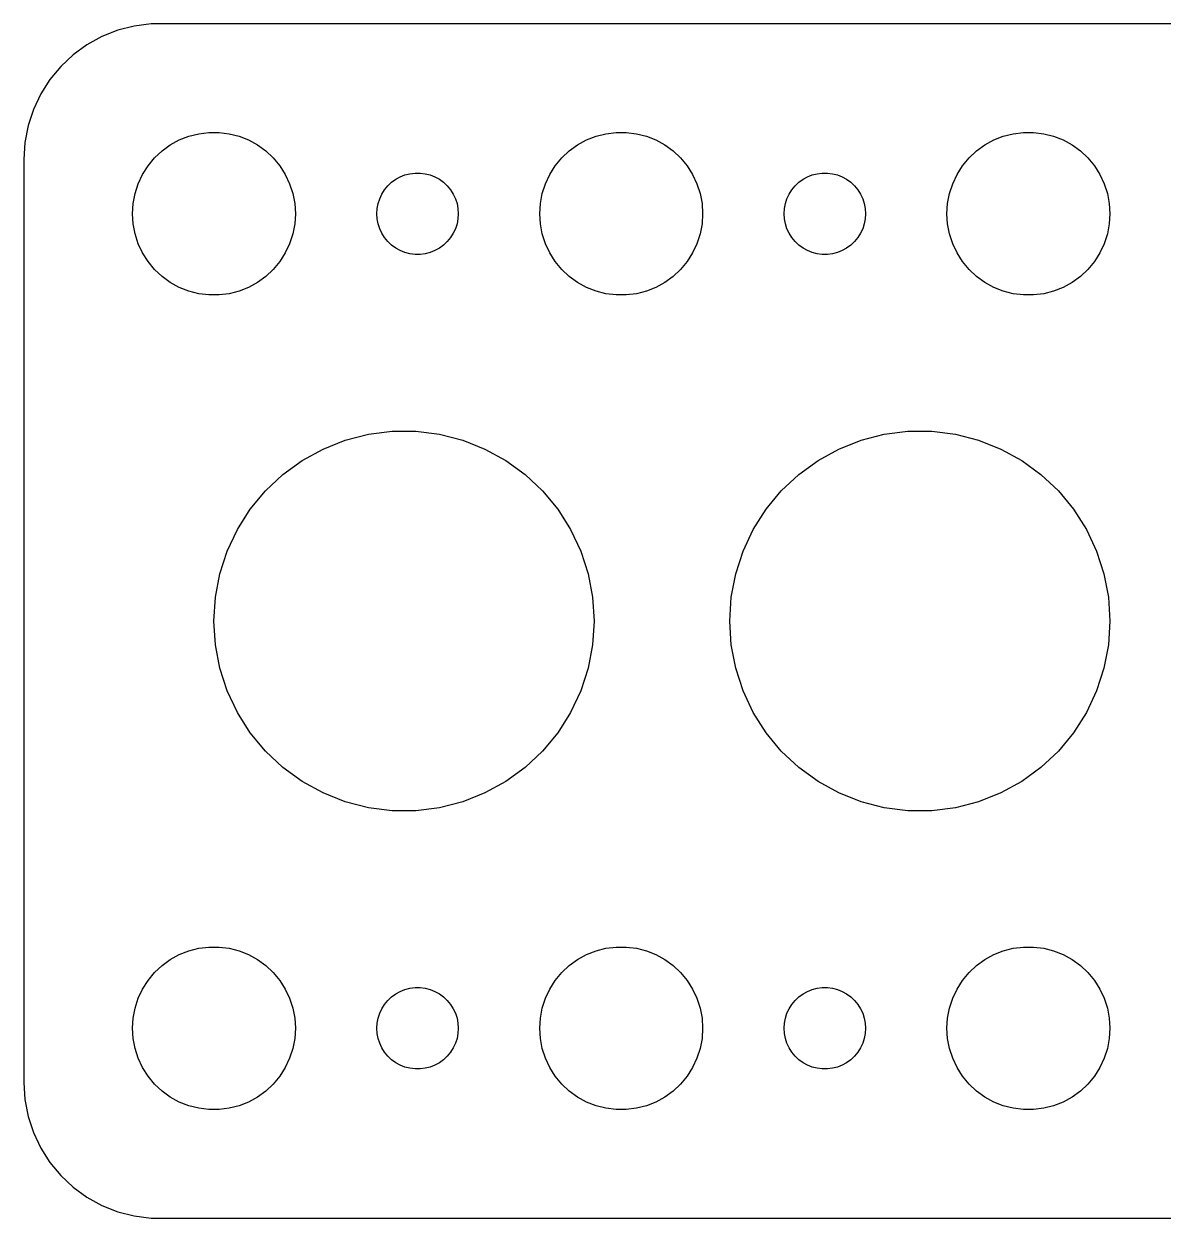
# Model space of a CAD drawing. Header units: metres. Extents: x -52 to 52, y 32 to 76.
# Drawn here: x -52 to -10.04, y 32.01 to 75.99 of the extents above; entities that cross this region are included whole.
import ezdxf

# ---------------------------------------------------------------- set-up
doc = ezdxf.new("R2010")
doc.units = ezdxf.units.M

msp = doc.modelspace()

# ---------------------------------------------------------------- linework, layer by layer
for p, q in [((-48.5451, 75.7553), (-49.1289, 75.5241)), ((-47.9369, 75.9114), (-48.5451, 75.7553)), ((-47.3139, 75.9901), (-47.9369, 75.9114)), ((47.3139, 75.9901), (-47.3139, 75.9901)), ((-49.6791, 75.2216), (-50.1871, 74.8526)), ((-49.1289, 75.5241), (-49.6791, 75.2216)), ((-50.1871, 74.8526), (-50.6448, 74.4227)), ((-50.6448, 74.4227), (-51.0451, 73.9389)), ((-51.0451, 73.9389), (-51.3815, 73.4088)), ((-51.3815, 73.4088), (-51.6489, 72.8406)), ((-51.6489, 72.8406), (-51.8429, 72.2434)), ((-51.8429, 72.2434), (-51.9606, 71.6267)), ((-46.6075, 71.533), (-46.2773, 71.7145)), ((-46.2773, 71.7145), (-45.927, 71.8532)), ((-45.927, 71.8532), (-45.5621, 71.9469)), ((-45.5621, 71.9469), (-45.1884, 71.9941)), ((-45.1884, 71.9941), (-44.8116, 71.9941)), ((-44.8116, 71.9941), (-44.4379, 71.9469)), ((-44.4379, 71.9469), (-44.0729, 71.8532)), ((-44.0729, 71.8532), (-43.7227, 71.7145)), ((-43.7227, 71.7145), (-43.3925, 71.533)), ((-31.6075, 71.533), (-31.2773, 71.7145)), ((-31.2773, 71.7145), (-30.927, 71.8532)), ((-30.927, 71.8532), (-30.5621, 71.9469)), ((-30.5621, 71.9469), (-30.1884, 71.9941)), ((-30.1884, 71.9941), (-29.8116, 71.9941)), ((-29.8116, 71.9941), (-29.4379, 71.9469)), ((-29.4379, 71.9469), (-29.0729, 71.8532)), ((-29.0729, 71.8532), (-28.7227, 71.7145)), ((-28.7227, 71.7145), (-28.3925, 71.533)), ((-16.6075, 71.533), (-16.2773, 71.7145)), ((-16.2773, 71.7145), (-15.927, 71.8532)), ((-15.927, 71.8532), (-15.5621, 71.9469)), ((-15.5621, 71.9469), (-15.1884, 71.9941)), ((-15.1884, 71.9941), (-14.8116, 71.9941)), ((-14.8116, 71.9941), (-14.4379, 71.9469)), ((-14.4379, 71.9469), (-14.0729, 71.8532)), ((-14.0729, 71.8532), (-13.7227, 71.7145)), ((-13.7227, 71.7145), (-13.3925, 71.533)), ((-51.9606, 71.6267), (-52, 71)), ((-47.1869, 71.0536), (-46.9123, 71.3115)), ((-46.9123, 71.3115), (-46.6075, 71.533)), ((-43.3925, 71.533), (-43.0877, 71.3115)), ((-43.0877, 71.3115), (-42.8131, 71.0536)), ((-32.1869, 71.0536), (-31.9123, 71.3115)), ((-31.9123, 71.3115), (-31.6075, 71.533)), ((-28.3925, 71.533), (-28.0877, 71.3115)), ((-28.0877, 71.3115), (-27.8131, 71.0536)), ((-17.1869, 71.0536), (-16.9123, 71.3115)), ((-16.9123, 71.3115), (-16.6075, 71.533)), ((-13.3925, 71.533), (-13.0877, 71.3115)), ((-13.0877, 71.3115), (-12.8131, 71.0536)), ((-52, 71), (-52, 37)), ((-47.427, 70.7634), (-47.1869, 71.0536)), ((-42.8131, 71.0536), (-42.5729, 70.7634)), ((-32.427, 70.7634), (-32.1869, 71.0536)), ((-27.8131, 71.0536), (-27.5729, 70.7634)), ((-17.427, 70.7634), (-17.1869, 71.0536)), ((-12.8131, 71.0536), (-12.5729, 70.7634)), ((-47.7893, 70.1044), (-47.6289, 70.4453)), ((-47.6289, 70.4453), (-47.427, 70.7634)), ((-42.5729, 70.7634), (-42.3711, 70.4453)), ((-42.3711, 70.4453), (-42.2107, 70.1044)), ((-38.1387, 70.3572), (-37.9635, 70.4266)), ((-37.9635, 70.4266), (-37.7811, 70.4734)), ((-37.7811, 70.4734), (-37.5942, 70.497)), ((-37.5942, 70.497), (-37.4058, 70.497)), ((-37.4058, 70.497), (-37.2189, 70.4734)), ((-37.2189, 70.4734), (-37.0365, 70.4266)), ((-37.0365, 70.4266), (-36.8613, 70.3572)), ((-32.7893, 70.1044), (-32.6289, 70.4453)), ((-32.6289, 70.4453), (-32.427, 70.7634)), ((-27.5729, 70.7634), (-27.3711, 70.4453)), ((-27.3711, 70.4453), (-27.2107, 70.1044)), ((-23.1387, 70.3572), (-22.9635, 70.4266)), ((-22.9635, 70.4266), (-22.7811, 70.4734)), ((-22.7811, 70.4734), (-22.5942, 70.497)), ((-22.5942, 70.497), (-22.4058, 70.497)), ((-22.4058, 70.497), (-22.2189, 70.4734)), ((-22.2189, 70.4734), (-22.0365, 70.4266)), ((-22.0365, 70.4266), (-21.8613, 70.3572)), ((-17.7893, 70.1044), (-17.6289, 70.4453)), ((-17.6289, 70.4453), (-17.427, 70.7634)), ((-12.5729, 70.7634), (-12.3711, 70.4453)), ((-12.3711, 70.4453), (-12.2107, 70.1044)), ((-47.9057, 69.7461), (-47.7893, 70.1044)), ((-42.2107, 70.1044), (-42.0942, 69.7461)), ((-38.7135, 69.8817), (-38.5934, 70.0268)), ((-38.5934, 70.0268), (-38.4561, 70.1558)), ((-38.4561, 70.1558), (-38.3037, 70.2665)), ((-38.3037, 70.2665), (-38.1387, 70.3572)), ((-36.8613, 70.3572), (-36.6963, 70.2665)), ((-36.6963, 70.2665), (-36.5439, 70.1558)), ((-36.5439, 70.1558), (-36.4065, 70.0268)), ((-36.4065, 70.0268), (-36.2865, 69.8817)), ((-32.9057, 69.7461), (-32.7893, 70.1044)), ((-27.2107, 70.1044), (-27.0942, 69.7461)), ((-23.7135, 69.8817), (-23.5934, 70.0268)), ((-23.5934, 70.0268), (-23.4561, 70.1558)), ((-23.4561, 70.1558), (-23.3037, 70.2665)), ((-23.3037, 70.2665), (-23.1387, 70.3572)), ((-21.8613, 70.3572), (-21.6963, 70.2665)), ((-21.6963, 70.2665), (-21.5439, 70.1558)), ((-21.5439, 70.1558), (-21.4065, 70.0268)), ((-21.4065, 70.0268), (-21.2865, 69.8817)), ((-17.9057, 69.7461), (-17.7893, 70.1044)), ((-12.2107, 70.1044), (-12.0942, 69.7461)), ((-47.9763, 69.376), (-47.9057, 69.7461)), ((-42.0942, 69.7461), (-42.0237, 69.376)), ((-38.9529, 69.373), (-38.8947, 69.5522)), ((-38.8947, 69.5522), (-38.8145, 69.7226)), ((-38.8145, 69.7226), (-38.7135, 69.8817)), ((-36.2865, 69.8817), (-36.1855, 69.7226)), ((-36.1855, 69.7226), (-36.1053, 69.5522)), ((-36.1053, 69.5522), (-36.0471, 69.373)), ((-32.9763, 69.376), (-32.9057, 69.7461)), ((-27.0942, 69.7461), (-27.0237, 69.376)), ((-23.9529, 69.373), (-23.8947, 69.5522)), ((-23.8947, 69.5522), (-23.8145, 69.7226)), ((-23.8145, 69.7226), (-23.7135, 69.8817)), ((-21.2865, 69.8817), (-21.1855, 69.7226)), ((-21.1855, 69.7226), (-21.1053, 69.5522)), ((-21.1053, 69.5522), (-21.0471, 69.373)), ((-17.9763, 69.376), (-17.9057, 69.7461)), ((-12.0942, 69.7461), (-12.0237, 69.376)), ((-48, 69), (-47.9763, 69.376)), ((-42.0237, 69.376), (-42, 69)), ((-39, 69), (-38.9882, 69.188)), ((-38.9882, 69.188), (-38.9529, 69.373)), ((-36.0471, 69.373), (-36.0118, 69.188)), ((-36.0118, 69.188), (-36, 69)), ((-33, 69), (-32.9763, 69.376)), ((-27.0237, 69.376), (-27, 69)), ((-24, 69), (-23.9882, 69.188)), ((-23.9882, 69.188), (-23.9529, 69.373)), ((-21.0471, 69.373), (-21.0118, 69.188)), ((-21.0118, 69.188), (-21, 69)), ((-18, 69), (-17.9763, 69.376)), ((-12.0237, 69.376), (-12, 69)), ((-47.9763, 68.624), (-48, 69)), ((-47.9057, 68.2539), (-47.9763, 68.624)), ((-42.0237, 68.624), (-42.0942, 68.2539)), ((-42, 69), (-42.0237, 68.624)), ((-38.9882, 68.812), (-39, 69)), ((-38.9529, 68.627), (-38.9882, 68.812)), ((-38.8947, 68.4478), (-38.9529, 68.627)), ((-36.0471, 68.627), (-36.1053, 68.4478)), ((-36.0118, 68.812), (-36.0471, 68.627)), ((-36, 69), (-36.0118, 68.812)), ((-32.9763, 68.624), (-33, 69)), ((-32.9057, 68.2539), (-32.9763, 68.624)), ((-27.0237, 68.624), (-27.0942, 68.2539)), ((-27, 69), (-27.0237, 68.624)), ((-23.9882, 68.812), (-24, 69)), ((-23.9529, 68.627), (-23.9882, 68.812)), ((-23.8947, 68.4478), (-23.9529, 68.627)), ((-21.0471, 68.627), (-21.1053, 68.4478)), ((-21.0118, 68.812), (-21.0471, 68.627)), ((-21, 69), (-21.0118, 68.812)), ((-17.9763, 68.624), (-18, 69)), ((-17.9057, 68.2539), (-17.9763, 68.624)), ((-12.0237, 68.624), (-12.0942, 68.2539)), ((-12, 69), (-12.0237, 68.624)), ((-47.7893, 67.8956), (-47.9057, 68.2539)), ((-42.0942, 68.2539), (-42.2107, 67.8956)), ((-38.8145, 68.2774), (-38.8947, 68.4478)), ((-38.7135, 68.1183), (-38.8145, 68.2774)), ((-36.1855, 68.2774), (-36.2865, 68.1183)), ((-36.1053, 68.4478), (-36.1855, 68.2774)), ((-32.7893, 67.8956), (-32.9057, 68.2539)), ((-27.0942, 68.2539), (-27.2107, 67.8956)), ((-23.8145, 68.2774), (-23.8947, 68.4478)), ((-23.7135, 68.1183), (-23.8145, 68.2774)), ((-21.1855, 68.2774), (-21.2865, 68.1183)), ((-21.1053, 68.4478), (-21.1855, 68.2774)), ((-17.7893, 67.8956), (-17.9057, 68.2539)), ((-12.0942, 68.2539), (-12.2107, 67.8956)), ((-47.6289, 67.5547), (-47.7893, 67.8956)), ((-42.2107, 67.8956), (-42.3711, 67.5547)), ((-38.5934, 67.9732), (-38.7135, 68.1183)), ((-38.4561, 67.8442), (-38.5934, 67.9732)), ((-38.3037, 67.7335), (-38.4561, 67.8442)), ((-38.1387, 67.6427), (-38.3037, 67.7335)), ((-36.6963, 67.7335), (-36.8613, 67.6427)), ((-36.5439, 67.8442), (-36.6963, 67.7335)), ((-36.4065, 67.9732), (-36.5439, 67.8442)), ((-36.2865, 68.1183), (-36.4065, 67.9732)), ((-32.6289, 67.5547), (-32.7893, 67.8956)), ((-27.2107, 67.8956), (-27.3711, 67.5547)), ((-23.5934, 67.9732), (-23.7135, 68.1183)), ((-23.4561, 67.8442), (-23.5934, 67.9732)), ((-23.3037, 67.7335), (-23.4561, 67.8442)), ((-23.1387, 67.6427), (-23.3037, 67.7335)), ((-21.6963, 67.7335), (-21.8613, 67.6427)), ((-21.5439, 67.8442), (-21.6963, 67.7335)), ((-21.4065, 67.9732), (-21.5439, 67.8442)), ((-21.2865, 68.1183), (-21.4065, 67.9732)), ((-17.6289, 67.5547), (-17.7893, 67.8956)), ((-12.2107, 67.8956), (-12.3711, 67.5547)), ((-47.427, 67.2366), (-47.6289, 67.5547)), ((-42.3711, 67.5547), (-42.5729, 67.2366)), ((-37.9635, 67.5734), (-38.1387, 67.6427)), ((-37.7811, 67.5266), (-37.9635, 67.5734)), ((-37.5942, 67.5029), (-37.7811, 67.5266)), ((-37.4058, 67.5029), (-37.5942, 67.5029)), ((-37.2189, 67.5266), (-37.4058, 67.5029)), ((-37.0365, 67.5734), (-37.2189, 67.5266)), ((-36.8613, 67.6427), (-37.0365, 67.5734)), ((-32.427, 67.2366), (-32.6289, 67.5547)), ((-27.3711, 67.5547), (-27.5729, 67.2366)), ((-22.9635, 67.5734), (-23.1387, 67.6427)), ((-22.7811, 67.5266), (-22.9635, 67.5734)), ((-22.5942, 67.5029), (-22.7811, 67.5266)), ((-22.4058, 67.5029), (-22.5942, 67.5029)), ((-22.2189, 67.5266), (-22.4058, 67.5029)), ((-22.0365, 67.5734), (-22.2189, 67.5266)), ((-21.8613, 67.6427), (-22.0365, 67.5734)), ((-17.427, 67.2366), (-17.6289, 67.5547)), ((-12.3711, 67.5547), (-12.5729, 67.2366)), ((-47.1869, 66.9464), (-47.427, 67.2366)), ((-46.9123, 66.6884), (-47.1869, 66.9464)), ((-42.8131, 66.9464), (-43.0877, 66.6884)), ((-42.5729, 67.2366), (-42.8131, 66.9464)), ((-32.1869, 66.9464), (-32.427, 67.2366)), ((-31.9123, 66.6884), (-32.1869, 66.9464)), ((-27.8131, 66.9464), (-28.0877, 66.6884)), ((-27.5729, 67.2366), (-27.8131, 66.9464)), ((-17.1869, 66.9464), (-17.427, 67.2366)), ((-16.9123, 66.6884), (-17.1869, 66.9464)), ((-12.8131, 66.9464), (-13.0877, 66.6884)), ((-12.5729, 67.2366), (-12.8131, 66.9464)), ((-46.6075, 66.467), (-46.9123, 66.6884)), ((-46.2773, 66.2855), (-46.6075, 66.467)), ((-43.3925, 66.467), (-43.7227, 66.2855)), ((-43.0877, 66.6884), (-43.3925, 66.467)), ((-31.6075, 66.467), (-31.9123, 66.6884)), ((-31.2773, 66.2855), (-31.6075, 66.467)), ((-28.3925, 66.467), (-28.7227, 66.2855)), ((-28.0877, 66.6884), (-28.3925, 66.467)), ((-16.6075, 66.467), (-16.9123, 66.6884)), ((-16.2773, 66.2855), (-16.6075, 66.467)), ((-13.3925, 66.467), (-13.7227, 66.2855)), ((-13.0877, 66.6884), (-13.3925, 66.467)), ((-45.927, 66.1468), (-46.2773, 66.2855)), ((-45.5621, 66.0531), (-45.927, 66.1468)), ((-45.1884, 66.0059), (-45.5621, 66.0531)), ((-44.8116, 66.0059), (-45.1884, 66.0059)), ((-44.4379, 66.0531), (-44.8116, 66.0059)), ((-44.0729, 66.1468), (-44.4379, 66.0531)), ((-43.7227, 66.2855), (-44.0729, 66.1468)), ((-30.927, 66.1468), (-31.2773, 66.2855)), ((-30.5621, 66.0531), (-30.927, 66.1468)), ((-30.1884, 66.0059), (-30.5621, 66.0531)), ((-29.8116, 66.0059), (-30.1884, 66.0059)), ((-29.4379, 66.0531), (-29.8116, 66.0059)), ((-29.0729, 66.1468), (-29.4379, 66.0531)), ((-28.7227, 66.2855), (-29.0729, 66.1468)), ((-15.927, 66.1468), (-16.2773, 66.2855)), ((-15.5621, 66.0531), (-15.927, 66.1468)), ((-15.1884, 66.0059), (-15.5621, 66.0531)), ((-14.8116, 66.0059), (-15.1884, 66.0059)), ((-14.4379, 66.0531), (-14.8116, 66.0059)), ((-14.0729, 66.1468), (-14.4379, 66.0531)), ((-13.7227, 66.2855), (-14.0729, 66.1468)), ((-40.1631, 60.6574), (-39.3117, 60.876)), ((-39.3117, 60.876), (-38.4395, 60.9862)), ((-38.4395, 60.9862), (-37.5605, 60.9862)), ((-37.5605, 60.9862), (-36.6883, 60.876)), ((-36.6883, 60.876), (-35.8369, 60.6574)), ((-21.1631, 60.6574), (-20.3117, 60.876)), ((-20.3117, 60.876), (-19.4395, 60.9862)), ((-19.4395, 60.9862), (-18.5605, 60.9862)), ((-18.5605, 60.9862), (-17.6883, 60.876)), ((-17.6883, 60.876), (-16.8369, 60.6574)), ((-41.7508, 59.9103), (-40.9805, 60.3338)), ((-40.9805, 60.3338), (-40.1631, 60.6574)), ((-35.8369, 60.6574), (-35.0195, 60.3338)), ((-35.0195, 60.3338), (-34.2492, 59.9103)), ((-22.7508, 59.9103), (-21.9805, 60.3338)), ((-21.9805, 60.3338), (-21.1631, 60.6574)), ((-16.8369, 60.6574), (-16.0195, 60.3338)), ((-16.0195, 60.3338), (-15.2492, 59.9103)), ((-42.462, 59.3936), (-41.7508, 59.9103)), ((-34.2492, 59.9103), (-33.538, 59.3936)), ((-23.462, 59.3936), (-22.7508, 59.9103)), ((-15.2492, 59.9103), (-14.538, 59.3936)), ((-43.1028, 58.7918), (-42.462, 59.3936)), ((-33.538, 59.3936), (-32.8972, 58.7918)), ((-24.1028, 58.7918), (-23.462, 59.3936)), ((-14.538, 59.3936), (-13.8972, 58.7918)), ((-43.6631, 58.1145), (-43.1028, 58.7918)), ((-32.8972, 58.7918), (-32.3369, 58.1145)), ((-24.6631, 58.1145), (-24.1028, 58.7918)), ((-13.8972, 58.7918), (-13.3369, 58.1145)), ((-44.1341, 57.3723), (-43.6631, 58.1145)), ((-32.3369, 58.1145), (-31.8658, 57.3723)), ((-25.1341, 57.3723), (-24.6631, 58.1145)), ((-13.3369, 58.1145), (-12.8658, 57.3723)), ((-44.5084, 56.5769), (-44.1341, 57.3723)), ((-31.8658, 57.3723), (-31.4916, 56.5769)), ((-25.5084, 56.5769), (-25.1341, 57.3723)), ((-12.8658, 57.3723), (-12.4916, 56.5769)), ((-44.7801, 55.7408), (-44.5084, 56.5769)), ((-31.4916, 56.5769), (-31.2199, 55.7408)), ((-25.7801, 55.7408), (-25.5084, 56.5769)), ((-12.4916, 56.5769), (-12.2199, 55.7408)), ((-44.9448, 54.8773), (-44.7801, 55.7408)), ((-31.2199, 55.7408), (-31.0552, 54.8773)), ((-25.9448, 54.8773), (-25.7801, 55.7408)), ((-12.2199, 55.7408), (-12.0552, 54.8773)), ((-45, 54), (-44.9448, 54.8773)), ((-31.0552, 54.8773), (-31, 54)), ((-26, 54), (-25.9448, 54.8773)), ((-12.0552, 54.8773), (-12, 54)), ((-44.9448, 53.1227), (-45, 54)), ((-31, 54), (-31.0552, 53.1227)), ((-25.9448, 53.1227), (-26, 54)), ((-12, 54), (-12.0552, 53.1227)), ((-44.7801, 52.2592), (-44.9448, 53.1227)), ((-31.0552, 53.1227), (-31.2199, 52.2592)), ((-25.7801, 52.2592), (-25.9448, 53.1227)), ((-12.0552, 53.1227), (-12.2199, 52.2592)), ((-44.5084, 51.4231), (-44.7801, 52.2592)), ((-31.2199, 52.2592), (-31.4916, 51.4231)), ((-25.5084, 51.4231), (-25.7801, 52.2592)), ((-12.2199, 52.2592), (-12.4916, 51.4231)), ((-44.1341, 50.6277), (-44.5084, 51.4231)), ((-31.4916, 51.4231), (-31.8658, 50.6277)), ((-25.1341, 50.6277), (-25.5084, 51.4231)), ((-12.4916, 51.4231), (-12.8658, 50.6277)), ((-43.6631, 49.8855), (-44.1341, 50.6277)), ((-31.8658, 50.6277), (-32.3369, 49.8855)), ((-24.6631, 49.8855), (-25.1341, 50.6277)), ((-12.8658, 50.6277), (-13.3369, 49.8855)), ((-43.1028, 49.2082), (-43.6631, 49.8855)), ((-32.3369, 49.8855), (-32.8972, 49.2082)), ((-24.1028, 49.2082), (-24.6631, 49.8855)), ((-13.3369, 49.8855), (-13.8972, 49.2082)), ((-42.462, 48.6064), (-43.1028, 49.2082)), ((-32.8972, 49.2082), (-33.538, 48.6064)), ((-23.462, 48.6064), (-24.1028, 49.2082)), ((-13.8972, 49.2082), (-14.538, 48.6064)), ((-41.7508, 48.0897), (-42.462, 48.6064)), ((-33.538, 48.6064), (-34.2492, 48.0897)), ((-22.7508, 48.0897), (-23.462, 48.6064)), ((-14.538, 48.6064), (-15.2492, 48.0897)), ((-40.9805, 47.6662), (-41.7508, 48.0897)), ((-34.2492, 48.0897), (-35.0195, 47.6662)), ((-21.9805, 47.6662), (-22.7508, 48.0897)), ((-15.2492, 48.0897), (-16.0195, 47.6662)), ((-40.1631, 47.3426), (-40.9805, 47.6662)), ((-35.0195, 47.6662), (-35.8369, 47.3426)), ((-21.1631, 47.3426), (-21.9805, 47.6662)), ((-16.0195, 47.6662), (-16.8369, 47.3426)), ((-39.3117, 47.124), (-40.1631, 47.3426)), ((-38.4395, 47.0138), (-39.3117, 47.124)), ((-36.6883, 47.124), (-37.5605, 47.0138)), ((-35.8369, 47.3426), (-36.6883, 47.124)), ((-20.3117, 47.124), (-21.1631, 47.3426)), ((-19.4395, 47.0138), (-20.3117, 47.124)), ((-17.6883, 47.124), (-18.5605, 47.0138)), ((-16.8369, 47.3426), (-17.6883, 47.124)), ((-37.5605, 47.0138), (-38.4395, 47.0138)), ((-18.5605, 47.0138), (-19.4395, 47.0138)), ((-46.2773, 41.7145), (-45.927, 41.8532)), ((-45.927, 41.8532), (-45.5621, 41.9469)), ((-45.5621, 41.9469), (-45.1884, 41.9941)), ((-45.1884, 41.9941), (-44.8116, 41.9941)), ((-44.8116, 41.9941), (-44.4379, 41.9469)), ((-44.4379, 41.9469), (-44.0729, 41.8532)), ((-44.0729, 41.8532), (-43.7227, 41.7145)), ((-31.2773, 41.7145), (-30.927, 41.8532)), ((-30.927, 41.8532), (-30.5621, 41.9469)), ((-30.5621, 41.9469), (-30.1884, 41.9941)), ((-30.1884, 41.9941), (-29.8116, 41.9941)), ((-29.8116, 41.9941), (-29.4379, 41.9469)), ((-29.4379, 41.9469), (-29.0729, 41.8532)), ((-29.0729, 41.8532), (-28.7227, 41.7145)), ((-16.2773, 41.7145), (-15.927, 41.8532)), ((-15.927, 41.8532), (-15.5621, 41.9469)), ((-15.5621, 41.9469), (-15.1884, 41.9941)), ((-15.1884, 41.9941), (-14.8116, 41.9941)), ((-14.8116, 41.9941), (-14.4379, 41.9469)), ((-14.4379, 41.9469), (-14.0729, 41.8532)), ((-14.0729, 41.8532), (-13.7227, 41.7145)), ((-46.9123, 41.3116), (-46.6075, 41.533)), ((-46.6075, 41.533), (-46.2773, 41.7145)), ((-43.7227, 41.7145), (-43.3925, 41.533)), ((-43.3925, 41.533), (-43.0877, 41.3116)), ((-31.9123, 41.3116), (-31.6075, 41.533)), ((-31.6075, 41.533), (-31.2773, 41.7145)), ((-28.7227, 41.7145), (-28.3925, 41.533)), ((-28.3925, 41.533), (-28.0877, 41.3116)), ((-16.9123, 41.3116), (-16.6075, 41.533)), ((-16.6075, 41.533), (-16.2773, 41.7145)), ((-13.7227, 41.7145), (-13.3925, 41.533)), ((-13.3925, 41.533), (-13.0877, 41.3116)), ((-47.427, 40.7634), (-47.1869, 41.0536)), ((-47.1869, 41.0536), (-46.9123, 41.3116)), ((-43.0877, 41.3116), (-42.8131, 41.0536)), ((-42.8131, 41.0536), (-42.5729, 40.7634)), ((-32.427, 40.7634), (-32.1869, 41.0536)), ((-32.1869, 41.0536), (-31.9123, 41.3116)), ((-28.0877, 41.3116), (-27.8131, 41.0536)), ((-27.8131, 41.0536), (-27.5729, 40.7634)), ((-17.427, 40.7634), (-17.1869, 41.0536)), ((-17.1869, 41.0536), (-16.9123, 41.3116)), ((-13.0877, 41.3116), (-12.8131, 41.0536)), ((-12.8131, 41.0536), (-12.5729, 40.7634)), ((-47.6289, 40.4453), (-47.427, 40.7634)), ((-42.5729, 40.7634), (-42.3711, 40.4453)), ((-37.9635, 40.4266), (-37.7811, 40.4734)), ((-37.7811, 40.4734), (-37.5942, 40.4971)), ((-37.5942, 40.4971), (-37.4058, 40.4971)), ((-37.4058, 40.4971), (-37.2189, 40.4734)), ((-37.2189, 40.4734), (-37.0365, 40.4266)), ((-32.6289, 40.4453), (-32.427, 40.7634)), ((-27.5729, 40.7634), (-27.3711, 40.4453)), ((-22.9635, 40.4266), (-22.7811, 40.4734)), ((-22.7811, 40.4734), (-22.5942, 40.4971)), ((-22.5942, 40.4971), (-22.4058, 40.4971)), ((-22.4058, 40.4971), (-22.2189, 40.4734)), ((-22.2189, 40.4734), (-22.0365, 40.4266)), ((-17.6289, 40.4453), (-17.427, 40.7634)), ((-12.5729, 40.7634), (-12.3711, 40.4453)), ((-47.9057, 39.7461), (-47.7893, 40.1044)), ((-47.7893, 40.1044), (-47.6289, 40.4453)), ((-42.3711, 40.4453), (-42.2107, 40.1044)), ((-42.2107, 40.1044), (-42.0942, 39.7461)), ((-38.7135, 39.8817), (-38.5934, 40.0268)), ((-38.5934, 40.0268), (-38.4561, 40.1558)), ((-38.4561, 40.1558), (-38.3037, 40.2665)), ((-38.3037, 40.2665), (-38.1387, 40.3573)), ((-38.1387, 40.3573), (-37.9635, 40.4266)), ((-37.0365, 40.4266), (-36.8613, 40.3573)), ((-36.8613, 40.3573), (-36.6963, 40.2665)), ((-36.6963, 40.2665), (-36.5439, 40.1558)), ((-36.5439, 40.1558), (-36.4065, 40.0268)), ((-36.4065, 40.0268), (-36.2865, 39.8817)), ((-32.9057, 39.7461), (-32.7893, 40.1044)), ((-32.7893, 40.1044), (-32.6289, 40.4453)), ((-27.3711, 40.4453), (-27.2107, 40.1044)), ((-27.2107, 40.1044), (-27.0942, 39.7461)), ((-23.7135, 39.8817), (-23.5934, 40.0268)), ((-23.5934, 40.0268), (-23.4561, 40.1558)), ((-23.4561, 40.1558), (-23.3037, 40.2665)), ((-23.3037, 40.2665), (-23.1387, 40.3573)), ((-23.1387, 40.3573), (-22.9635, 40.4266)), ((-22.0365, 40.4266), (-21.8613, 40.3573)), ((-21.8613, 40.3573), (-21.6963, 40.2665)), ((-21.6963, 40.2665), (-21.5439, 40.1558)), ((-21.5439, 40.1558), (-21.4065, 40.0268)), ((-21.4065, 40.0268), (-21.2865, 39.8817)), ((-17.9057, 39.7461), (-17.7893, 40.1044)), ((-17.7893, 40.1044), (-17.6289, 40.4453)), ((-12.3711, 40.4453), (-12.2107, 40.1044)), ((-12.2107, 40.1044), (-12.0942, 39.7461)), ((-47.9763, 39.376), (-47.9057, 39.7461)), ((-42.0942, 39.7461), (-42.0237, 39.376)), ((-38.8947, 39.5522), (-38.8145, 39.7226)), ((-38.8145, 39.7226), (-38.7135, 39.8817)), ((-36.2865, 39.8817), (-36.1855, 39.7226)), ((-36.1855, 39.7226), (-36.1053, 39.5522)), ((-32.9763, 39.376), (-32.9057, 39.7461)), ((-27.0942, 39.7461), (-27.0237, 39.376)), ((-23.8947, 39.5522), (-23.8145, 39.7226)), ((-23.8145, 39.7226), (-23.7135, 39.8817)), ((-21.2865, 39.8817), (-21.1855, 39.7226)), ((-21.1855, 39.7226), (-21.1053, 39.5522)), ((-17.9763, 39.376), (-17.9057, 39.7461)), ((-12.0942, 39.7461), (-12.0237, 39.376)), ((-48, 39), (-47.9763, 39.376)), ((-42.0237, 39.376), (-42, 39)), ((-39, 39), (-38.9882, 39.188)), ((-38.9882, 39.188), (-38.9529, 39.373)), ((-38.9529, 39.373), (-38.8947, 39.5522)), ((-36.1053, 39.5522), (-36.0471, 39.373)), ((-36.0471, 39.373), (-36.0118, 39.188)), ((-36.0118, 39.188), (-36, 39)), ((-33, 39), (-32.9763, 39.376)), ((-27.0237, 39.376), (-27, 39)), ((-24, 39), (-23.9882, 39.188)), ((-23.9882, 39.188), (-23.9529, 39.373)), ((-23.9529, 39.373), (-23.8947, 39.5522)), ((-21.1053, 39.5522), (-21.0471, 39.373)), ((-21.0471, 39.373), (-21.0118, 39.188)), ((-21.0118, 39.188), (-21, 39)), ((-18, 39), (-17.9763, 39.376)), ((-12.0237, 39.376), (-12, 39)), ((-47.9763, 38.624), (-48, 39)), ((-42, 39), (-42.0237, 38.624)), ((-38.9882, 38.812), (-39, 39)), ((-38.9529, 38.627), (-38.9882, 38.812)), ((-36.0118, 38.812), (-36.0471, 38.627)), ((-36, 39), (-36.0118, 38.812)), ((-32.9763, 38.624), (-33, 39)), ((-27, 39), (-27.0237, 38.624)), ((-23.9882, 38.812), (-24, 39)), ((-23.9529, 38.627), (-23.9882, 38.812)), ((-21.0118, 38.812), (-21.0471, 38.627)), ((-21, 39), (-21.0118, 38.812)), ((-17.9763, 38.624), (-18, 39)), ((-12, 39), (-12.0237, 38.624)), ((-47.9057, 38.2539), (-47.9763, 38.624)), ((-42.0237, 38.624), (-42.0942, 38.2539)), ((-38.8947, 38.4478), (-38.9529, 38.627)), ((-38.8145, 38.2774), (-38.8947, 38.4478)), ((-38.7135, 38.1183), (-38.8145, 38.2774)), ((-36.1855, 38.2774), (-36.2865, 38.1183)), ((-36.1053, 38.4478), (-36.1855, 38.2774)), ((-36.0471, 38.627), (-36.1053, 38.4478)), ((-32.9057, 38.2539), (-32.9763, 38.624)), ((-27.0237, 38.624), (-27.0942, 38.2539)), ((-23.8947, 38.4478), (-23.9529, 38.627)), ((-23.8145, 38.2774), (-23.8947, 38.4478)), ((-23.7135, 38.1183), (-23.8145, 38.2774)), ((-21.1855, 38.2774), (-21.2865, 38.1183)), ((-21.1053, 38.4478), (-21.1855, 38.2774)), ((-21.0471, 38.627), (-21.1053, 38.4478)), ((-17.9057, 38.2539), (-17.9763, 38.624)), ((-12.0237, 38.624), (-12.0942, 38.2539)), ((-47.7893, 37.8956), (-47.9057, 38.2539)), ((-47.6289, 37.5547), (-47.7893, 37.8956)), ((-42.2107, 37.8956), (-42.3711, 37.5547)), ((-42.0942, 38.2539), (-42.2107, 37.8956)), ((-38.5934, 37.9732), (-38.7135, 38.1183)), ((-38.4561, 37.8442), (-38.5934, 37.9732)), ((-38.3037, 37.7335), (-38.4561, 37.8442)), ((-36.5439, 37.8442), (-36.6963, 37.7335)), ((-36.4065, 37.9732), (-36.5439, 37.8442)), ((-36.2865, 38.1183), (-36.4065, 37.9732)), ((-32.7893, 37.8956), (-32.9057, 38.2539)), ((-32.6289, 37.5547), (-32.7893, 37.8956)), ((-27.2107, 37.8956), (-27.3711, 37.5547)), ((-27.0942, 38.2539), (-27.2107, 37.8956)), ((-23.5934, 37.9732), (-23.7135, 38.1183)), ((-23.4561, 37.8442), (-23.5934, 37.9732)), ((-23.3037, 37.7335), (-23.4561, 37.8442)), ((-21.5439, 37.8442), (-21.6963, 37.7335)), ((-21.4065, 37.9732), (-21.5439, 37.8442)), ((-21.2865, 38.1183), (-21.4065, 37.9732)), ((-17.7893, 37.8956), (-17.9057, 38.2539)), ((-17.6289, 37.5547), (-17.7893, 37.8956)), ((-12.2107, 37.8956), (-12.3711, 37.5547)), ((-12.0942, 38.2539), (-12.2107, 37.8956)), ((-47.427, 37.2366), (-47.6289, 37.5547)), ((-42.3711, 37.5547), (-42.5729, 37.2366)), ((-38.1387, 37.6428), (-38.3037, 37.7335)), ((-37.9635, 37.5734), (-38.1387, 37.6428)), ((-37.7811, 37.5266), (-37.9635, 37.5734)), ((-37.5942, 37.503), (-37.7811, 37.5266)), ((-37.4058, 37.503), (-37.5942, 37.503)), ((-37.2189, 37.5266), (-37.4058, 37.503)), ((-37.0365, 37.5734), (-37.2189, 37.5266)), ((-36.8613, 37.6428), (-37.0365, 37.5734)), ((-36.6963, 37.7335), (-36.8613, 37.6428)), ((-32.427, 37.2366), (-32.6289, 37.5547)), ((-27.3711, 37.5547), (-27.5729, 37.2366)), ((-23.1387, 37.6428), (-23.3037, 37.7335)), ((-22.9635, 37.5734), (-23.1387, 37.6428)), ((-22.7811, 37.5266), (-22.9635, 37.5734)), ((-22.5942, 37.503), (-22.7811, 37.5266)), ((-22.4058, 37.503), (-22.5942, 37.503)), ((-22.2189, 37.5266), (-22.4058, 37.503)), ((-22.0365, 37.5734), (-22.2189, 37.5266)), ((-21.8613, 37.6428), (-22.0365, 37.5734)), ((-21.6963, 37.7335), (-21.8613, 37.6428)), ((-17.427, 37.2366), (-17.6289, 37.5547)), ((-12.3711, 37.5547), (-12.5729, 37.2366)), ((-52, 37), (-51.9606, 36.3733)), ((-47.1869, 36.9464), (-47.427, 37.2366)), ((-46.9123, 36.6885), (-47.1869, 36.9464)), ((-42.8131, 36.9464), (-43.0877, 36.6885)), ((-42.5729, 37.2366), (-42.8131, 36.9464)), ((-32.1869, 36.9464), (-32.427, 37.2366)), ((-31.9123, 36.6885), (-32.1869, 36.9464)), ((-27.8131, 36.9464), (-28.0877, 36.6885)), ((-27.5729, 37.2366), (-27.8131, 36.9464)), ((-17.1869, 36.9464), (-17.427, 37.2366)), ((-16.9123, 36.6885), (-17.1869, 36.9464)), ((-12.8131, 36.9464), (-13.0877, 36.6885)), ((-12.5729, 37.2366), (-12.8131, 36.9464)), ((-46.6075, 36.467), (-46.9123, 36.6885)), ((-43.0877, 36.6885), (-43.3925, 36.467)), ((-31.6075, 36.467), (-31.9123, 36.6885)), ((-28.0877, 36.6885), (-28.3925, 36.467)), ((-16.6075, 36.467), (-16.9123, 36.6885)), ((-13.0877, 36.6885), (-13.3925, 36.467)), ((-51.9606, 36.3733), (-51.8429, 35.7566)), ((-46.2773, 36.2855), (-46.6075, 36.467)), ((-45.927, 36.1468), (-46.2773, 36.2855)), ((-45.5621, 36.0531), (-45.927, 36.1468)), ((-44.0729, 36.1468), (-44.4379, 36.0531)), ((-43.7227, 36.2855), (-44.0729, 36.1468)), ((-43.3925, 36.467), (-43.7227, 36.2855)), ((-31.2773, 36.2855), (-31.6075, 36.467)), ((-30.927, 36.1468), (-31.2773, 36.2855)), ((-30.5621, 36.0531), (-30.927, 36.1468)), ((-29.0729, 36.1468), (-29.4379, 36.0531)), ((-28.7227, 36.2855), (-29.0729, 36.1468)), ((-28.3925, 36.467), (-28.7227, 36.2855)), ((-16.2773, 36.2855), (-16.6075, 36.467)), ((-15.927, 36.1468), (-16.2773, 36.2855)), ((-15.5621, 36.0531), (-15.927, 36.1468)), ((-14.0729, 36.1468), (-14.4379, 36.0531)), ((-13.7227, 36.2855), (-14.0729, 36.1468)), ((-13.3925, 36.467), (-13.7227, 36.2855)), ((-51.8429, 35.7566), (-51.6489, 35.1594)), ((-45.1884, 36.0059), (-45.5621, 36.0531)), ((-44.8116, 36.0059), (-45.1884, 36.0059)), ((-44.4379, 36.0531), (-44.8116, 36.0059)), ((-30.1884, 36.0059), (-30.5621, 36.0531)), ((-29.8116, 36.0059), (-30.1884, 36.0059)), ((-29.4379, 36.0531), (-29.8116, 36.0059)), ((-15.1884, 36.0059), (-15.5621, 36.0531)), ((-14.8116, 36.0059), (-15.1884, 36.0059)), ((-14.4379, 36.0531), (-14.8116, 36.0059)), ((-51.6489, 35.1594), (-51.3815, 34.5912)), ((-51.3815, 34.5912), (-51.0451, 34.0611)), ((-51.0451, 34.0611), (-50.6448, 33.5773)), ((-50.6448, 33.5773), (-50.1871, 33.1474)), ((-50.1871, 33.1474), (-49.6791, 32.7784)), ((-49.6791, 32.7784), (-49.1289, 32.4759)), ((-49.1289, 32.4759), (-48.5451, 32.2447)), ((-48.5451, 32.2447), (-47.9369, 32.0886)), ((-47.9369, 32.0886), (-47.3139, 32.0099)), ((-47.3139, 32.0099), (47.3139, 32.0099))]:
    msp.add_line(p, q)

doc.saveas('drawing.dxf')
